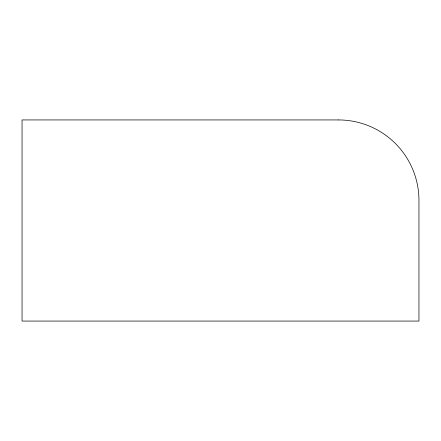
<?xml version="1.0" encoding="UTF-8"?>
<svg xmlns="http://www.w3.org/2000/svg" width="441" height="441" viewBox="0 0 441 441"><rect width="100%" height="100%" fill="white"/><g stroke="black" fill="none" stroke-linecap="round" stroke-linejoin="round"><path stroke-width="0.66" d="M338.495 119.935L22.05 119.935L22.05 321.065L418.95 321.065L418.95 200.385A80.455 80.455 0 0 0 338.495 119.935"/></g></svg>
